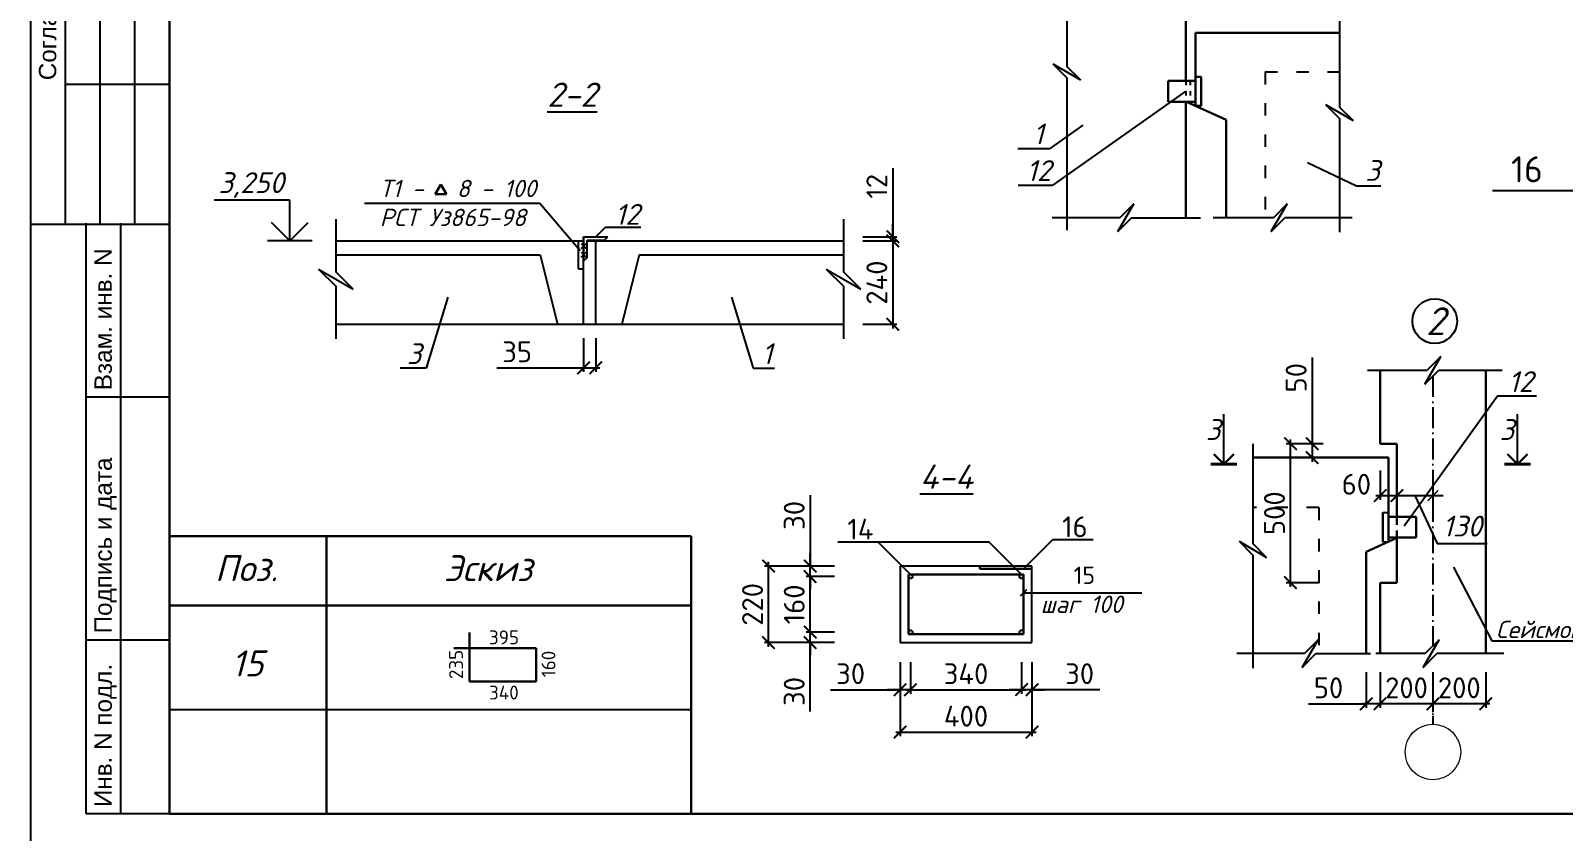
# Model space of a CAD drawing. Header units: millimetres. Extents: x 572274 to 2241483, y -888675 to -304135.
# Drawn here: x 1724981 to 1747051, y -645257 to -633734 of the extents above; entities that cross this region are included whole.
import ezdxf

# ---------------------------------------------------------------- set-up
doc = ezdxf.new("R2010")
doc.units = ezdxf.units.MM
for name, pattern in [('ACAD_ISO02W100', [15, 12, -3]), ('ACAD_ISO03W100', [30, 12, -18]), ('ACAD_ISO10W100', [18, 12, -3, 0, -3])]:
    doc.linetypes.add(name, pattern=pattern)
doc.layers.add('Размер', color=150, linetype='Continuous', lineweight=5)
doc.styles.add('arial', font='arial.ttf', dxfattribs={"height": 300})
doc.styles.get("Standard").update_dxf_attribs({"font": 'isocpeur.ttf'})
doc.styles.add('style1', font='isocpeui.ttf')
doc.dimstyles.new('Copy(2) of ISO-25', dxfattribs={"dimtxt": 300, "dimasz": 180, "dimexe": 60, "dimexo": 0, "dimgap": 80, "dimtad": 1, "dimtxsty": 'Standard', "dimblk": 'ARCHTICK', "dimcen": 150, "dimdle": 60, "dimazin": 0, "dimtfac": 1, "dimtmove": 0, "dimatfit": 3, "dimfxl": 60, "dimarcsym": 0})
doc.dimstyles.new('ISO-25', dxfattribs={"dimtxt": 300, "dimasz": 150, "dimexe": 100, "dimexo": 100, "dimgap": 100, "dimtad": 1, "dimtxsty": 'style1', "dimblk": 'ARCHTICK', "dimcen": 250, "dimdle": 150, "dimclrd": 5, "dimclre": 5, "dimclrt": 7, "dimadec": 0, "dimazin": 0, "dimtfac": 1, "dimtmove": 0, "dimatfit": 3, "dimldrblk": 'ARCHTICK', "dimfxl": 1.25, "dimlwd": -1, "dimlwe": -1, "dimarcsym": 0})

# ---------------------------------------------------------------- blocks, each defined once
blk = doc.blocks.new('_ArchTick')
at = {"color": 0, "linetype": 'ByBlock', "const_width": 0.15}
blk.add_lwpolyline([(-0.5, -0.5), (0.5, 0.5)], dxfattribs=at)
blk = doc.blocks.new('*D717')
at = {"layer": 'Defpoints', "color": 0, "lineweight": 25, "ltscale": 2.5, "transparency": 16777216}
for p in [(1736965, -636760), (1736965, -637960), (1737396, -637960)]:
    blk.add_point(p, dxfattribs=at)
at = {"layer": 'Размер', "color": 0, "lineweight": -2, "ltscale": 2.5, "transparency": 16777216}
for p, q in [((1737396, -636700), (1737396, -638020)), ((1736965, -636760), (1737456, -636760)), ((1736965, -637960), (1737456, -637960))]:
    blk.add_line(p, q, dxfattribs=at)
at = {"layer": 'Размер', "color": 0, "lineweight": -2, "ltscale": 2.5, "transparency": 16777216, "xscale": 180, "yscale": 180, "zscale": 180}
for p, rotation in [((1737396, -636760), 90), ((1737396, -637960), 270)]:
    blk.add_blockref('_ArchTick', p, dxfattribs=dict(at, rotation=rotation))
at = {"layer": 'Размер', "color": 0, "lineweight": 0, "ltscale": 2.5, "transparency": 16777216, "insert": (1737166, -637360), "char_height": 300, "attachment_point": 5, "rotation": 90}
blk.add_mtext('240', dxfattribs=at)
blk = doc.blocks.new('*D718')
at = {"layer": 'Defpoints', "color": 0, "lineweight": 25, "ltscale": 2.5, "transparency": 16777216}
for p in [(1736965, -636700), (1736965, -636760), (1737396, -636760)]:
    blk.add_point(p, dxfattribs=at)
at = {"layer": 'Размер', "color": 0, "lineweight": -2, "ltscale": 2.5, "transparency": 16777216}
for p, q in [((1737396, -635714), (1737396, -636700)), ((1736965, -636700), (1737456, -636700)), ((1737396, -636700), (1737396, -636520)), ((1737396, -636700), (1737396, -636760)), ((1737396, -636700), (1737396, -636760)), ((1736965, -636760), (1737456, -636760)), ((1737396, -636760), (1737396, -636940))]:
    blk.add_line(p, q, dxfattribs=at)
at = {"layer": 'Размер', "color": 0, "lineweight": -2, "ltscale": 2.5, "transparency": 16777216, "xscale": 180, "yscale": 180, "zscale": 180}
for p, rotation in [((1737396, -636700), 270), ((1737396, -636760), 90)]:
    blk.add_blockref('_ArchTick', p, dxfattribs=dict(at, rotation=rotation))
at = {"layer": 'Размер', "color": 0, "lineweight": 0, "ltscale": 2.5, "transparency": 16777216, "insert": (1737166, -635974), "char_height": 300, "attachment_point": 5, "rotation": 90}
blk.add_mtext('12', dxfattribs=at)
blk = doc.blocks.new('*D719')
at = {"layer": 'Defpoints', "color": 0, "lineweight": 25, "ltscale": 2.5, "transparency": 16777216}
for p in [(1732943, -638160), (1733118, -638160), (1733118, -638586)]:
    blk.add_point(p, dxfattribs=at)
at = {"layer": 'Размер', "color": 0, "lineweight": -2, "ltscale": 2.5, "transparency": 16777216}
for p, q in [((1732943, -638160), (1732943, -638646)), ((1733118, -638160), (1733118, -638646)), ((1731696, -638586), (1732943, -638586)), ((1732883, -638586), (1733178, -638586))]:
    blk.add_line(p, q, dxfattribs=at)
at = {"layer": 'Размер', "color": 0, "lineweight": -2, "ltscale": 2.5, "transparency": 16777216, "xscale": 180, "yscale": 180, "zscale": 180, "rotation": 180}
blk.add_blockref('_ArchTick', (1732943, -638586), dxfattribs=at)
at = {"layer": 'Размер', "color": 0, "lineweight": -2, "ltscale": 2.5, "transparency": 16777216, "xscale": 180, "yscale": 180, "zscale": 180}
blk.add_blockref('_ArchTick', (1733118, -638586), dxfattribs=at)
at = {"layer": 'Размер', "color": 0, "lineweight": 0, "ltscale": 2.5, "transparency": 16777216, "insert": (1731986, -638356), "char_height": 300, "attachment_point": 5}
blk.add_mtext('35', dxfattribs=at)
blk = doc.blocks.new('*D741')
at = {"layer": 'Defpoints', "color": 0, "lineweight": 25, "ltscale": 2.5, "transparency": 16777216}
for p in [(1744413, -640062), (1744653, -640060), (1744653, -640425)]:
    blk.add_point(p, dxfattribs=at)
at = {"layer": 'Размер', "color": 0, "lineweight": -2, "ltscale": 2.5, "transparency": 16777216}
for p, q in [((1744413, -640062), (1744413, -640485)), ((1744653, -640060), (1744653, -640485)), ((1744353, -640425), (1744713, -640425))]:
    blk.add_line(p, q, dxfattribs=at)
at = {"layer": 'Размер', "color": 0, "lineweight": -2, "ltscale": 2.5, "transparency": 16777216, "xscale": 180, "yscale": 180, "zscale": 180, "rotation": 180}
blk.add_blockref('_ArchTick', (1744413, -640425), dxfattribs=at)
at = {"layer": 'Размер', "color": 0, "lineweight": -2, "ltscale": 2.5, "transparency": 16777216, "xscale": 180, "yscale": 180, "zscale": 180}
blk.add_blockref('_ArchTick', (1744653, -640425), dxfattribs=at)
at = {"layer": 'Размер', "color": 0, "lineweight": 0, "ltscale": 2.5, "transparency": 16777216, "insert": (1744071, -640262), "char_height": 300, "attachment_point": 5}
blk.add_mtext('60', dxfattribs=at)
blk = doc.blocks.new('*D742')
at = {"color": 5, "transparency": 16777216}
for p, q in [((1744503, -640425), (1745323, -640425)), ((1744653, -640352), (1744653, -640525)), ((1744913, -640425), (1745235, -641115)), ((1745173, -640352), (1745173, -640525)), ((1745235, -641115), (1745954, -641115))]:
    blk.add_line(p, q, dxfattribs=at)
at = {"layer": 'Defpoints', "color": 0, "lineweight": 25, "transparency": 16777216}
for p in [(1744653, -640252), (1745173, -640252), (1745173, -640425)]:
    blk.add_point(p, dxfattribs=at)
at = {"color": 5, "transparency": 16777216, "xscale": 150, "yscale": 150, "zscale": 150, "rotation": 180}
blk.add_blockref('_ArchTick', (1744653, -640425), dxfattribs=at)
at = {"color": 5, "transparency": 16777216, "xscale": 150, "yscale": 150, "zscale": 150}
blk.add_blockref('_ArchTick', (1745173, -640425), dxfattribs=at)
at = {"color": 7, "transparency": 16777216, "insert": (1745595, -640865), "char_height": 300, "attachment_point": 5, "style": 'style1'}
blk.add_mtext('130', dxfattribs=at)
blk = doc.blocks.new('*D743')
at = {"layer": 'Defpoints', "color": 0, "lineweight": 25, "ltscale": 2.5, "transparency": 16777216}
for p in [(1744213, -642967), (1744413, -642967), (1744213, -643422)]:
    blk.add_point(p, dxfattribs=at)
at = {"layer": 'Размер', "color": 0, "lineweight": -2, "ltscale": 2.5, "transparency": 16777216}
for p, q in [((1744213, -642967), (1744213, -643482)), ((1744413, -642967), (1744413, -643482)), ((1743380, -643422), (1744213, -643422)), ((1744473, -643422), (1744153, -643422))]:
    blk.add_line(p, q, dxfattribs=at)
at = {"layer": 'Размер', "color": 0, "lineweight": -2, "ltscale": 2.5, "transparency": 16777216, "xscale": 180, "yscale": 180, "zscale": 180, "rotation": 180}
blk.add_blockref('_ArchTick', (1744213, -643422), dxfattribs=at)
at = {"layer": 'Размер', "color": 0, "lineweight": -2, "ltscale": 2.5, "transparency": 16777216, "xscale": 180, "yscale": 180, "zscale": 180}
blk.add_blockref('_ArchTick', (1744413, -643422), dxfattribs=at)
at = {"layer": 'Размер', "color": 0, "lineweight": 0, "ltscale": 2.5, "transparency": 16777216, "insert": (1743670, -643192), "char_height": 300, "attachment_point": 5}
blk.add_mtext('50', dxfattribs=at)
blk = doc.blocks.new('*D744')
at = {"layer": 'Defpoints', "color": 0, "lineweight": 25, "ltscale": 2.5, "transparency": 16777216}
for p in [(1744413, -642967), (1745173, -642967), (1744413, -643422)]:
    blk.add_point(p, dxfattribs=at)
at = {"layer": 'Размер', "color": 0, "lineweight": -2, "ltscale": 2.5, "transparency": 16777216}
for p, q in [((1744413, -642967), (1744413, -643482)), ((1745173, -642967), (1745173, -643482)), ((1745233, -643422), (1744353, -643422))]:
    blk.add_line(p, q, dxfattribs=at)
at = {"layer": 'Размер', "color": 0, "lineweight": -2, "ltscale": 2.5, "transparency": 16777216, "xscale": 180, "yscale": 180, "zscale": 180, "rotation": 180}
blk.add_blockref('_ArchTick', (1744413, -643422), dxfattribs=at)
at = {"layer": 'Размер', "color": 0, "lineweight": -2, "ltscale": 2.5, "transparency": 16777216, "xscale": 180, "yscale": 180, "zscale": 180}
blk.add_blockref('_ArchTick', (1745173, -643422), dxfattribs=at)
at = {"layer": 'Размер', "color": 0, "lineweight": 0, "ltscale": 2.5, "transparency": 16777216, "insert": (1744793, -643192), "char_height": 300, "attachment_point": 5}
blk.add_mtext('200', dxfattribs=at)
blk = doc.blocks.new('*D745')
at = {"layer": 'Defpoints', "color": 0, "lineweight": 25, "ltscale": 2.5, "transparency": 16777216}
for p in [(1745173, -642967), (1745933, -642967), (1745173, -643422)]:
    blk.add_point(p, dxfattribs=at)
at = {"layer": 'Размер', "color": 0, "lineweight": -2, "ltscale": 2.5, "transparency": 16777216}
for p, q in [((1745173, -642967), (1745173, -643482)), ((1745933, -642967), (1745933, -643482)), ((1745993, -643422), (1745113, -643422))]:
    blk.add_line(p, q, dxfattribs=at)
at = {"layer": 'Размер', "color": 0, "lineweight": -2, "ltscale": 2.5, "transparency": 16777216, "xscale": 180, "yscale": 180, "zscale": 180, "rotation": 180}
blk.add_blockref('_ArchTick', (1745173, -643422), dxfattribs=at)
at = {"layer": 'Размер', "color": 0, "lineweight": -2, "ltscale": 2.5, "transparency": 16777216, "xscale": 180, "yscale": 180, "zscale": 180}
blk.add_blockref('_ArchTick', (1745933, -643422), dxfattribs=at)
at = {"layer": 'Размер', "color": 0, "lineweight": 0, "ltscale": 2.5, "transparency": 16777216, "insert": (1745553, -643192), "char_height": 300, "attachment_point": 5}
blk.add_mtext('200', dxfattribs=at)
blk = doc.blocks.new('*D746')
at = {"layer": 'Defpoints', "color": 0, "lineweight": 25, "ltscale": 2.5, "transparency": 16777216}
for p in [(1743122, -639679), (1743591, -639679), (1743533, -641679)]:
    blk.add_point(p, dxfattribs=at)
at = {"layer": 'Размер', "color": 0, "lineweight": -2, "ltscale": 2.5, "transparency": 16777216}
for p, q in [((1743591, -639679), (1743062, -639679)), ((1743122, -641739), (1743122, -639619)), ((1743533, -641679), (1743062, -641679))]:
    blk.add_line(p, q, dxfattribs=at)
at = {"layer": 'Размер', "color": 0, "lineweight": -2, "ltscale": 2.5, "transparency": 16777216, "xscale": 180, "yscale": 180, "zscale": 180}
for p, rotation in [((1743122, -639679), 90), ((1743122, -641679), 270)]:
    blk.add_blockref('_ArchTick', p, dxfattribs=dict(at, rotation=rotation))
at = {"layer": 'Размер', "color": 0, "lineweight": 0, "ltscale": 2.5, "transparency": 16777216, "insert": (1742892, -640679), "char_height": 300, "attachment_point": 5, "rotation": 90}
blk.add_mtext('500', dxfattribs=at)
blk = doc.blocks.new('*D747')
at = {"layer": 'Defpoints', "color": 0, "lineweight": 25, "ltscale": 2.5, "transparency": 16777216}
for p in [(1743591, -639679), (1743434, -639879), (1743591, -639879)]:
    blk.add_point(p, dxfattribs=at)
at = {"layer": 'Размер', "color": 0, "lineweight": -2, "ltscale": 2.5, "transparency": 16777216}
for p, q in [((1743434, -638439), (1743434, -639679)), ((1743591, -639679), (1743374, -639679)), ((1743434, -639619), (1743434, -639939)), ((1743591, -639879), (1743374, -639879))]:
    blk.add_line(p, q, dxfattribs=at)
at = {"layer": 'Размер', "color": 0, "lineweight": -2, "ltscale": 2.5, "transparency": 16777216, "xscale": 180, "yscale": 180, "zscale": 180}
for p, rotation in [((1743434, -639679), 90), ((1743434, -639879), 270)]:
    blk.add_blockref('_ArchTick', p, dxfattribs=dict(at, rotation=rotation))
at = {"layer": 'Размер', "color": 0, "lineweight": 0, "ltscale": 2.5, "transparency": 16777216, "insert": (1743204, -638729), "char_height": 300, "attachment_point": 5, "rotation": 90}
blk.add_mtext('50', dxfattribs=at)
blk = doc.blocks.new('*D748')
at = {"layer": 'Defpoints', "color": 0, "lineweight": 25, "ltscale": 2.5, "transparency": 16777216}
for p in [(1735606, -641441), (1736206, -641441), (1736206, -642541)]:
    blk.add_point(p, dxfattribs=at)
at = {"layer": 'Размер', "color": 0, "lineweight": -2, "ltscale": 2.5, "transparency": 16777216}
for p, q in [((1736206, -641441), (1735546, -641441)), ((1735606, -642601), (1735606, -641381)), ((1736206, -642541), (1735546, -642541))]:
    blk.add_line(p, q, dxfattribs=at)
at = {"layer": 'Размер', "color": 0, "lineweight": -2, "ltscale": 2.5, "transparency": 16777216, "xscale": 180, "yscale": 180, "zscale": 180}
for p, rotation in [((1735606, -641441), 90), ((1735606, -642541), 270)]:
    blk.add_blockref('_ArchTick', p, dxfattribs=dict(at, rotation=rotation))
at = {"layer": 'Размер', "color": 0, "lineweight": 0, "ltscale": 2.5, "transparency": 16777216, "insert": (1735376, -641991), "char_height": 300, "attachment_point": 5, "rotation": 90}
blk.add_mtext('220', dxfattribs=at)
blk = doc.blocks.new('*D749')
at = {"layer": 'Defpoints', "color": 0, "lineweight": 25, "ltscale": 2.5, "transparency": 16777216}
for p in [(1736206, -641441), (1736556, -641441), (1736556, -641591)]:
    blk.add_point(p, dxfattribs=at)
at = {"layer": 'Размер', "color": 0, "lineweight": -2, "ltscale": 2.5, "transparency": 16777216}
for p, q in [((1736206, -640420), (1736206, -641441)), ((1736206, -641441), (1736206, -641261)), ((1736556, -641441), (1736146, -641441)), ((1736206, -641591), (1736206, -641441)), ((1736206, -641591), (1736206, -641441)), ((1736556, -641591), (1736146, -641591)), ((1736206, -641591), (1736206, -641771))]:
    blk.add_line(p, q, dxfattribs=at)
at = {"layer": 'Размер', "color": 0, "lineweight": -2, "ltscale": 2.5, "transparency": 16777216, "xscale": 180, "yscale": 180, "zscale": 180}
for p, rotation in [((1736206, -641441), 270), ((1736206, -641591), 90)]:
    blk.add_blockref('_ArchTick', p, dxfattribs=dict(at, rotation=rotation))
at = {"layer": 'Размер', "color": 0, "lineweight": 0, "ltscale": 2.5, "transparency": 16777216, "insert": (1735976, -640710), "char_height": 300, "attachment_point": 5, "rotation": 90}
blk.add_mtext('30', dxfattribs=at)
blk = doc.blocks.new('*D750')
at = {"layer": 'Defpoints', "color": 0, "lineweight": 25, "ltscale": 2.5, "transparency": 16777216}
for p in [(1736206, -641591), (1736556, -641591), (1736556, -642391)]:
    blk.add_point(p, dxfattribs=at)
at = {"layer": 'Размер', "color": 0, "lineweight": -2, "ltscale": 2.5, "transparency": 16777216}
for p, q in [((1736206, -642451), (1736206, -641531)), ((1736556, -641591), (1736146, -641591)), ((1736556, -642391), (1736146, -642391))]:
    blk.add_line(p, q, dxfattribs=at)
at = {"layer": 'Размер', "color": 0, "lineweight": -2, "ltscale": 2.5, "transparency": 16777216, "xscale": 180, "yscale": 180, "zscale": 180}
for p, rotation in [((1736206, -641591), 90), ((1736206, -642391), 270)]:
    blk.add_blockref('_ArchTick', p, dxfattribs=dict(at, rotation=rotation))
at = {"layer": 'Размер', "color": 0, "lineweight": 0, "ltscale": 2.5, "transparency": 16777216, "insert": (1735976, -641991), "char_height": 300, "attachment_point": 5, "rotation": 90}
blk.add_mtext('160', dxfattribs=at)
blk = doc.blocks.new('*D751')
at = {"layer": 'Defpoints', "color": 0, "lineweight": 25, "ltscale": 2.5, "transparency": 16777216}
for p in [(1736206, -642391), (1736556, -642391), (1736556, -642541)]:
    blk.add_point(p, dxfattribs=at)
at = {"layer": 'Размер', "color": 0, "lineweight": -2, "ltscale": 2.5, "transparency": 16777216}
for p, q in [((1736206, -642391), (1736206, -642211)), ((1736556, -642391), (1736146, -642391)), ((1736206, -642541), (1736206, -642391)), ((1736206, -642541), (1736206, -642391)), ((1736556, -642541), (1736146, -642541)), ((1736206, -642541), (1736206, -642721)), ((1736206, -643534), (1736206, -642541))]:
    blk.add_line(p, q, dxfattribs=at)
at = {"layer": 'Размер', "color": 0, "lineweight": -2, "ltscale": 2.5, "transparency": 16777216, "xscale": 180, "yscale": 180, "zscale": 180}
for p, rotation in [((1736206, -642391), 270), ((1736206, -642541), 90)]:
    blk.add_blockref('_ArchTick', p, dxfattribs=dict(at, rotation=rotation))
at = {"layer": 'Размер', "color": 0, "lineweight": 0, "ltscale": 2.5, "transparency": 16777216, "insert": (1735976, -643244), "char_height": 300, "attachment_point": 5, "rotation": 90}
blk.add_mtext('30', dxfattribs=at)
blk = doc.blocks.new('*D752')
at = {"layer": 'Defpoints', "color": 0, "lineweight": 25, "ltscale": 2.5, "transparency": 16777216}
for p in [(1737500, -642824), (1737650, -642824), (1737500, -643219)]:
    blk.add_point(p, dxfattribs=at)
at = {"layer": 'Размер', "color": 0, "lineweight": -2, "ltscale": 2.5, "transparency": 16777216}
for p, q in [((1737500, -642824), (1737500, -643279)), ((1737650, -642824), (1737650, -643279)), ((1736498, -643219), (1737500, -643219)), ((1737500, -643219), (1737320, -643219)), ((1737650, -643219), (1737500, -643219)), ((1737650, -643219), (1737500, -643219)), ((1737650, -643219), (1737830, -643219))]:
    blk.add_line(p, q, dxfattribs=at)
at = {"layer": 'Размер', "color": 0, "lineweight": -2, "ltscale": 2.5, "transparency": 16777216, "xscale": 180, "yscale": 180, "zscale": 180}
blk.add_blockref('_ArchTick', (1737500, -643219), dxfattribs=at)
at = {"layer": 'Размер', "color": 0, "lineweight": -2, "ltscale": 2.5, "transparency": 16777216, "xscale": 180, "yscale": 180, "zscale": 180, "rotation": 180}
blk.add_blockref('_ArchTick', (1737650, -643219), dxfattribs=at)
at = {"layer": 'Размер', "color": 0, "lineweight": 0, "ltscale": 2.5, "transparency": 16777216, "insert": (1736788, -642989), "char_height": 300, "attachment_point": 5}
blk.add_mtext('30', dxfattribs=at)
blk = doc.blocks.new('*D753')
at = {"layer": 'Defpoints', "color": 0, "lineweight": 25, "ltscale": 2.5, "transparency": 16777216}
for p in [(1739250, -642824), (1739400, -642824), (1739250, -643219)]:
    blk.add_point(p, dxfattribs=at)
at = {"layer": 'Размер', "color": 0, "lineweight": -2, "ltscale": 2.5, "transparency": 16777216}
for p, q in [((1739250, -642824), (1739250, -643279)), ((1739400, -642824), (1739400, -643279)), ((1739250, -643219), (1739070, -643219)), ((1739400, -643219), (1739250, -643219)), ((1739400, -643219), (1739250, -643219)), ((1739400, -643219), (1739580, -643219)), ((1740376, -643219), (1739400, -643219))]:
    blk.add_line(p, q, dxfattribs=at)
at = {"layer": 'Размер', "color": 0, "lineweight": -2, "ltscale": 2.5, "transparency": 16777216, "xscale": 180, "yscale": 180, "zscale": 180}
blk.add_blockref('_ArchTick', (1739250, -643219), dxfattribs=at)
at = {"layer": 'Размер', "color": 0, "lineweight": -2, "ltscale": 2.5, "transparency": 16777216, "xscale": 180, "yscale": 180, "zscale": 180, "rotation": 180}
blk.add_blockref('_ArchTick', (1739400, -643219), dxfattribs=at)
at = {"layer": 'Размер', "color": 0, "lineweight": 0, "ltscale": 2.5, "transparency": 16777216, "insert": (1740086, -642989), "char_height": 300, "attachment_point": 5}
blk.add_mtext('30', dxfattribs=at)
blk = doc.blocks.new('*D754')
at = {"layer": 'Defpoints', "color": 0, "lineweight": 25, "ltscale": 2.5, "transparency": 16777216}
for p in [(1737500, -643219), (1739400, -643219), (1739400, -643830)]:
    blk.add_point(p, dxfattribs=at)
at = {"layer": 'Размер', "color": 0, "lineweight": -2, "ltscale": 2.5, "transparency": 16777216}
for p, q in [((1737500, -643219), (1737500, -643890)), ((1739400, -643219), (1739400, -643890)), ((1737440, -643830), (1739460, -643830))]:
    blk.add_line(p, q, dxfattribs=at)
at = {"layer": 'Размер', "color": 0, "lineweight": -2, "ltscale": 2.5, "transparency": 16777216, "xscale": 180, "yscale": 180, "zscale": 180, "rotation": 180}
blk.add_blockref('_ArchTick', (1737500, -643830), dxfattribs=at)
at = {"layer": 'Размер', "color": 0, "lineweight": -2, "ltscale": 2.5, "transparency": 16777216, "xscale": 180, "yscale": 180, "zscale": 180}
blk.add_blockref('_ArchTick', (1739400, -643830), dxfattribs=at)
at = {"layer": 'Размер', "color": 0, "lineweight": 0, "ltscale": 2.5, "transparency": 16777216, "insert": (1738450, -643600), "char_height": 300, "attachment_point": 5}
blk.add_mtext('400', dxfattribs=at)
blk = doc.blocks.new('*D755')
at = {"layer": 'Defpoints', "color": 0, "lineweight": 25, "ltscale": 2.5, "transparency": 16777216}
for p in [(1737650, -642824), (1739250, -642824), (1739250, -643219)]:
    blk.add_point(p, dxfattribs=at)
at = {"layer": 'Размер', "color": 0, "lineweight": -2, "ltscale": 2.5, "transparency": 16777216}
for p, q in [((1737650, -642824), (1737650, -643279)), ((1739250, -642824), (1739250, -643279)), ((1737590, -643219), (1739310, -643219))]:
    blk.add_line(p, q, dxfattribs=at)
at = {"layer": 'Размер', "color": 0, "lineweight": -2, "ltscale": 2.5, "transparency": 16777216, "xscale": 180, "yscale": 180, "zscale": 180, "rotation": 180}
blk.add_blockref('_ArchTick', (1737650, -643219), dxfattribs=at)
at = {"layer": 'Размер', "color": 0, "lineweight": -2, "ltscale": 2.5, "transparency": 16777216, "xscale": 180, "yscale": 180, "zscale": 180}
blk.add_blockref('_ArchTick', (1739250, -643219), dxfattribs=at)
at = {"layer": 'Размер', "color": 0, "lineweight": 0, "ltscale": 2.5, "transparency": 16777216, "insert": (1738450, -642989), "char_height": 300, "attachment_point": 5}
blk.add_mtext('340', dxfattribs=at)
blk = doc.blocks.new('shtamp cheti azu')
blk.add_line((455458, 81217), (457458, 81217))
at = {"lineweight": 25, "ltscale": 100}
for p, q in [((455958, 74717), (455958, 81217)), ((456458, 74717), (456458, 81217)), ((456958, 74717), (456958, 81217)), ((457458, 76717), (455958, 76717)), ((457458, 74702), (455458, 74702)), ((456258, 66217), (456258, 74717)), ((456758, 66217), (456758, 74717)), ((457458, 72217), (456258, 72217)), ((457458, 68717), (456258, 68717)), ((457458, 66217), (456258, 66217))]:
    blk.add_line(p, q, dxfattribs=at)
at = {"color": 1, "linetype": 'ACAD_ISO02W100', "lineweight": 5, "ltscale": 70, "char_height": 250, "attachment_point": 1, "rotation": 90, "style": 'arial'}
for s, insert in [('{\\fArial|b0|i0|c204|p34;Согласовано:}', (455576, 76776)), ('{\\fArial|b0|i0|c204|p34;Взам. инв. N}', (456376, 72315)), ('{\\fArial|b0|i0|c204|p34;Подпись и дата}', (456376, 68815)), ('{\\fArial|b0|i0|c204|p34;Инв. N подл.}', (456376, 66315))]:
    blk.add_mtext(s, dxfattribs=dict(at, insert=insert))

msp = doc.modelspace()

# ---------------------------------------------------------------- hatches: boundary and pattern name
h = msp.add_hatch(color=256)
h.paths.add_polyline_path([(1737619.677, -641590.785, 1), (1737679.677, -641590.785, 1)])
h.paths.add_polyline_path([(1739279.677, -641590.785, 1), (1739219.677, -641590.785, 1)])
h.paths.add_polyline_path([(1739279.677, -642390.785, 1), (1739219.677, -642390.785, 1)])
h.paths.add_polyline_path([(1737679.677, -642390.785, 1), (1737619.677, -642390.785, 1)])

# ---------------------------------------------------------------- linework, layer by layer
at = {"color": 5}
for p, q in [((1739903.448, -632190.987), (1739903.448, -634248.137)), ((1743829.008, -633161.738), (1743829.008, -634832.949)), ((1740102.235, -634446.925), (1739704.66, -634215.769)), ((1739704.66, -634215.769), (1739903.448, -634414.556)), ((1740102.235, -634446.925), (1739903.448, -634248.137)), ((1739903.448, -634414.556), (1739903.448, -636604.617)), ((1741616.64, -634606.916), (1739692.37, -635962.122)), ((1744027.795, -635031.736), (1743630.22, -634800.581)), ((1743630.22, -634800.581), (1743829.008, -634999.368)), ((1744027.795, -635031.736), (1743829.008, -634832.949)), ((1740132.68, -635095.509), (1739651.613, -635434.31)), ((1743829.008, -634999.368), (1743829.008, -636634.558)), ((1739651.613, -635434.31), (1739194.047, -635434.31)), ((1743367.87, -635630.656), (1744075.192, -635968.326)), ((1739692.37, -635962.122), (1739199.447, -635962.122)), ((1744075.192, -635968.326), (1744425.436, -635968.326)), ((1758392.45, -636041.07), (1746029.123, -636041.07)), ((1728713.399, -636173.4), (1727623.102, -636173.4)), ((1728713.399, -636759.619), (1728713.399, -636173.4)), ((1732312.466, -636221.815), (1729790.64, -636221.815)), ((1732892.418, -636901.086), (1732312.466, -636221.815)), ((1740633.803, -636625.116), (1740864.958, -636227.541)), ((1740864.958, -636227.541), (1740666.171, -636426.328)), ((1742843.598, -636625.116), (1743074.754, -636227.541)), ((1743074.754, -636227.541), (1742875.967, -636426.328)), ((1728713.399, -636759.619), (1728449.492, -636495.712)), ((1728713.399, -636759.619), (1728977.307, -636495.712)), ((1729374.463, -636447.919), (1729374.463, -637205.607)), ((1736686.639, -636447.919), (1736686.639, -637205.607)), ((1740666.171, -636426.328), (1739692.37, -636426.328)), ((1740633.803, -636625.116), (1740832.59, -636426.328)), ((1740832.59, -636426.328), (1741826.487, -636426.328)), ((1742875.967, -636426.328), (1742006.711, -636426.328)), ((1742843.598, -636625.116), (1743042.386, -636426.328)), ((1744008.238, -636426.328), (1743042.386, -636426.328)), ((1733118.051, -636699.619), (1733257.637, -636560.033)), ((1733257.637, -636560.033), (1733767.506, -636560.033)), ((1729033.582, -636759.619), (1728393.216, -636759.619)), ((1729125.978, -637165.147), (1729622.947, -637454.091)), ((1729125.978, -637165.147), (1729374.463, -637413.631)), ((1736438.155, -637165.147), (1736686.639, -637413.631)), ((1736438.155, -637165.147), (1736935.124, -637454.091)), ((1729622.947, -637454.091), (1729374.463, -637205.607)), ((1736935.124, -637454.091), (1736686.639, -637205.607)), ((1729374.463, -637413.631), (1729374.463, -638171.319)), ((1730989.894, -637567.429), (1730676.942, -638592.404)), ((1735071.208, -637567.429), (1735384.16, -638592.404)), ((1736686.639, -637413.631), (1736686.639, -638171.319)), ((1745057.289, -638819.815), (1745288.445, -638422.24)), ((1745288.445, -638422.24), (1745089.657, -638621.027)), ((1730676.942, -638592.404), (1730301.182, -638592.404)), ((1735384.16, -638592.404), (1735691.917, -638592.404)), ((1744231.233, -638621.027), (1745089.657, -638621.027)), ((1745057.289, -638819.815), (1745256.077, -638621.027)), ((1745256.077, -638621.027), (1746171.038, -638621.027)), ((1744757.212, -640858.935), (1746104.366, -638988.863)), ((1746104.366, -638988.863), (1746666.011, -638988.863)), ((1742580.498, -639681.558), (1742580.498, -641115.924)), ((1736602.539, -641090.098), (1738778.99, -641090.098)), ((1737649.677, -641560.785), (1737178.99, -641090.098)), ((1739249.677, -641560.785), (1738778.99, -641090.098)), ((1739297.459, -641460.685), (1739701.473, -641056.672)), ((1739701.473, -641056.672), (1740280.853, -641056.672)), ((1742381.711, -641083.556), (1742580.498, -641282.343)), ((1742381.711, -641083.556), (1742779.286, -641314.712)), ((1742779.286, -641314.712), (1742580.498, -641115.924)), ((1742580.498, -641282.343), (1742580.498, -642907.372)), ((1745468.883, -641453.389), (1746021.946, -642516.143)), ((1739233.344, -641869.444), (1739326.01, -641776.778)), ((1739279.677, -641823.111), (1740983.056, -641823.111)), ((1743289.776, -642897.467), (1743520.932, -642499.891)), ((1743520.932, -642499.891), (1743322.145, -642698.679)), ((1745030.667, -642897.467), (1745261.823, -642499.891)), ((1745261.823, -642499.891), (1745063.035, -642698.679)), ((1746021.946, -642516.143), (1747918.94, -642516.143)), ((1743322.145, -642698.679), (1742348.344, -642698.679)), ((1743289.776, -642897.467), (1743488.564, -642698.679)), ((1743488.564, -642698.679), (1744276.618, -642698.679)), ((1745063.035, -642698.679), (1744352.617, -642698.679)), ((1745030.667, -642897.467), (1745229.455, -642698.679)), ((1746195.307, -642698.679), (1745229.455, -642698.679))]:
    msp.add_line(p, q, dxfattribs=at)
at = {"lineweight": 30}
for p, q in [((1741616.64, -632348.677), (1741616.64, -634456.916)), ((1741756.64, -633766.916), (1743829.008, -633766.916)), ((1741756.64, -633766.916), (1741756.64, -634456.916)), ((1741756.64, -634456.916), (1741359.651, -634456.916)), ((1741359.651, -634456.916), (1741359.651, -634756.916)), ((1741836.64, -634396.916), (1741756.64, -634396.916)), ((1741756.64, -634396.916), (1741756.64, -634816.916)), ((1741836.64, -634396.916), (1741836.64, -634816.916)), ((1741359.651, -634756.916), (1741756.64, -634756.916)), ((1741616.64, -634756.916), (1741616.64, -636426.328)), ((1742196.64, -635016.916), (1741624.64, -634756.916)), ((1741836.64, -634816.916), (1741756.64, -634816.916)), ((1742196.64, -635016.916), (1742196.64, -636426.328)), ((1730888.974, -635949.89), (1730806.977, -636086.823)), ((1730970.97, -636086.823), (1730888.974, -635949.89)), ((1730806.977, -636086.823), (1730970.97, -636086.823)), ((1744412.867, -638621.027), (1744412.867, -639679.266)), ((1745932.867, -638621.027), (1745932.867, -642698.679)), ((1744412.867, -639679.266), (1744652.867, -639679.266)), ((1744652.867, -639679.266), (1744652.867, -640846.649)), ((1744532.867, -639879.266), (1742580.498, -639879.266)), ((1744532.867, -639879.266), (1744532.867, -640729.266)), ((1744452.867, -640669.266), (1744452.867, -641089.266)), ((1744532.867, -640669.266), (1744532.867, -641089.266)), ((1744532.867, -640729.266), (1744929.855, -640729.266)), ((1744929.855, -640729.266), (1744929.855, -641029.266)), ((1734490.961, -641007.415), (1726990.961, -641007.415)), ((1729240.961, -645007.415), (1729240.961, -641007.415)), ((1734490.961, -645007.415), (1734490.961, -641007.415)), ((1744212.867, -641234.721), (1744652.867, -641034.721)), ((1744929.855, -641029.266), (1744532.867, -641029.266)), ((1744652.867, -640926.179), (1744652.867, -641679.266)), ((1744212.867, -641679.266), (1744212.867, -641234.721)), ((1739279.677, -641560.785), (1737619.677, -641560.785)), ((1737619.677, -641560.785), (1737619.677, -642420.785)), ((1738649.677, -641480.785), (1738649.677, -641440.785)), ((1739399.677, -641480.785), (1738649.677, -641480.785)), ((1739279.677, -641560.785), (1739279.677, -642420.785)), ((1744212.867, -641679.266), (1744212.867, -642698.679)), ((1744652.867, -641679.266), (1744412.867, -641679.266)), ((1744412.867, -641679.266), (1744412.867, -642698.679)), ((1734490.961, -642007.415), (1726990.961, -642007.415)), ((1731300.077, -643103.228), (1731300.077, -642398.228)), ((1737619.677, -642420.785), (1739279.677, -642420.785)), ((1731075.077, -642623.228), (1732260.077, -642623.228)), ((1732260.077, -642623.228), (1732260.077, -643103.228)), ((1732260.077, -643103.228), (1731300.077, -643103.228))]:
    msp.add_line(p, q, dxfattribs=at)
at = {"color": 5, "linetype": 'ACAD_ISO03W100', "ltscale": 5}
for p, q in [((1741616.64, -634456.916), (1741616.64, -634756.916)), ((1741676.64, -634456.916), (1741676.64, -634756.916))]:
    msp.add_line(p, q, dxfattribs=at)
at = {"color": 5, "linetype": 'ACAD_ISO03W100', "ltscale": 15}
for p, q in [((1742756.64, -634326.916), (1742756.64, -636426.328)), ((1742756.64, -634326.916), (1743829.008, -634326.916)), ((1743532.867, -640599.266), (1742580.498, -640599.266)), ((1743532.867, -640599.266), (1743532.867, -642698.679))]:
    msp.add_line(p, q, dxfattribs=at)
for p, q in [((1732943.051, -637959.619), (1732943.051, -636699.619)), ((1732943.051, -636699.619), (1732943.051, -637049.619)), ((1732943.051, -636699.619), (1733293.051, -636699.619)), ((1733243.051, -636749.619), (1733293.051, -636699.619)), ((1729374.463, -636759.619), (1732943.051, -636759.619)), ((1732868.051, -637159.619), (1732868.051, -636759.619)), ((1732993.051, -636999.619), (1732993.051, -636749.619)), ((1732993.051, -636749.619), (1733243.051, -636749.619)), ((1732993.051, -636759.619), (1736686.639, -636759.619)), ((1733118.051, -637959.619), (1733118.051, -636759.619)), ((1729374.463, -636959.619), (1732318.051, -636959.619)), ((1732318.051, -636959.619), (1732568.051, -637959.619)), ((1732868.051, -637159.619), (1732943.051, -637159.619)), ((1732993.051, -636999.619), (1732943.051, -637049.619)), ((1733743.051, -636959.619), (1733493.051, -637959.619)), ((1733743.051, -636959.619), (1736686.639, -636959.619)), ((1729374.463, -637959.619), (1736686.639, -637959.619)), ((1732943.051, -637959.619), (1733118.051, -637959.619)), ((1744452.867, -640669.266), (1744532.867, -640669.266)), ((1744452.867, -641089.266), (1744532.867, -641089.266)), ((1737499.677, -641440.785), (1737499.677, -642540.785)), ((1739399.677, -641440.785), (1737499.677, -641440.785)), ((1739399.677, -642540.785), (1739399.677, -641440.785)), ((1737499.677, -642540.785), (1739399.677, -642540.785))]:
    msp.add_line(p, q)
at = {"color": 1}
for p, q in [((1732907.524, -636798.411), (1732978.578, -636869.464)), ((1732907.524, -636869.464), (1732978.578, -636798.411)), ((1732907.524, -636994.821), (1732978.578, -636923.768)), ((1732907.524, -636923.768), (1732978.578, -636994.821)), ((1742161.783, -639974.154), (1742161.783, -639252.853)), ((1746391.459, -639974.154), (1746391.459, -639252.853))]:
    msp.add_line(p, q, dxfattribs=at)
at = {"color": 1, "linetype": 'ACAD_ISO10W100', "ltscale": 25}
msp.add_line((1745172.867, -638704.237), (1745172.867, -642588.847), dxfattribs=at)
at = {"color": 1, "lineweight": 40}
for p, q in [((1741975.213, -639974.154), (1742348.352, -639974.154)), ((1746204.889, -639974.154), (1746578.028, -639974.154))]:
    msp.add_line(p, q, dxfattribs=at)
at = {"color": 1, "lineweight": 30}
for p, q in [((1742161.783, -639974.154), (1742016.324, -639828.695)), ((1742161.783, -639974.154), (1742307.241, -639828.695)), ((1746391.459, -639974.154), (1746246, -639828.695)), ((1746391.459, -639974.154), (1746536.917, -639828.695))]:
    msp.add_line(p, q, dxfattribs=at)
at = {"color": 7, "linetype": 'Continuous'}
msp.add_line((1734490.961, -643507.415), (1726990.961, -643507.415), dxfattribs=at)
at = {"color": 1, "linetype": 'ACAD_ISO10W100', "ltscale": 10}
msp.add_line((1745172.867, -643421.72), (1745172.867, -643731.578), dxfattribs=at)
at = {"lineweight": 25}
msp.add_lwpolyline([(1724981.068, -645507.415), (1796981.068, -645507.415), (1796981.068, -615807.415), (1724981.068, -615807.415)], close=True, dxfattribs=at)
at = {"color": 1, "lineweight": 30}
msp.add_lwpolyline([(1726981.068, -645007.415), (1796481.068, -645007.415), (1796481.068, -616307.415), (1726981.068, -616307.415)], close=True, dxfattribs=at)
for centre, radius in [((1745199.916, -637914.708), 321.407), ((1737649.677, -641590.785), 30), ((1739249.677, -641590.785), 30), ((1737649.677, -642390.785), 30), ((1739249.677, -642390.785), 30)]:
    msp.add_circle(centre, radius)
at = {"layer": 'Размер', "lineweight": 0, "ltscale": 2.5}
msp.add_circle((1745172.867, -644115.269), 400, dxfattribs=at)

# ---------------------------------------------------------------- block references
msp.add_blockref('shtamp cheti azu', (1269523.501, -711223.918))

# ---------------------------------------------------------------- texts
at = {"color": 5, "insert": (1732420.707, -634480.205), "char_height": 350, "width": 1199.74412, "attachment_point": 1}
msp.add_mtext('{\\fISOCPEUR|b0|i1|c204|p34;\\L\\C256;2\\fISOCPEUR|b0|i1|c0|p34;-2}', dxfattribs=at)
for s, insert, char_height, width, attachment_point in [('{\\fISOCPEUR|b0|i1|c204|p34;1}', (1739416.606, -635370.054), 300, 772.54746, 7), ('{\\fISOCPEUR|b0|i1|c204|p34;12}', (1739320.928, -635897.866), 300, 772.54746, 7), ('{\\fISOCPEUR|b0|i1|c204|p34;3}', (1744199.552, -635896.456), 300, 772.54746, 7), ('16', (1746297.274, -635541.643), 375, 658.50396, 1), ('{\\fISOCPEUR|b0|i1|c204|p34;3,250}', (1727685.713, -636141.517), 300, 772.54746, 7), ('\\pt3000;{\\fISOCPEUR|b0|i1|c204|p34;Т1 -   8 - 100 \\PРСТ Уз865-98}', (1730008.336, -636547.412), 250, 3512, 7), ('{\\fISOCPEUR|b0|i1|c204|p34;12}', (1733394.171, -636528.149), 300, 772.54746, 7), ('{\\fISOCPEUR|b0|i1|c204|p34;2}', (1745074.202, -637715.494), 400, 959.7953, 1), ('{\\fISOCPEUR|b0|i1|c204|p34;3}', (1730396.754, -638532.982), 300, 772.54746, 7), ('{\\fISOCPEUR|b0|i1|c204|p34;1}', (1735509.871, -638532.784), 300, 772.54746, 7), ('{\\fISOCPEUR|b0|i1|c204|p34;12}', (1746259.498, -638635.09), 300, 959.7953, 1), ('{\\fISOCPEUR|b0|i1|c204|p34;\\L4-4}', (1737787.352, -639978.673), 350, 1924.75165, 1), ('14', (1736742.343, -641058.214), 300, 772.54746, 7), ('16', (1739833.972, -641024.788), 300, 772.54746, 7), ('{\\fISOCPEUR|b0|i1|c204|p34;Поз.}', (1727634.651, -641657.232), 375, 4745.20115, 7), ('{\\fISOCPEUR|b0|i1|c204|p34;Эскиз}', (1730929.759, -641657.232), 375, 4745.20115, 7), ('{\\fISOCPEUR|b0|i1|c204|p34;   }15 \\P{\\fISOCPEUR|b0|i1|c204|p34;шаг 100}', (1739523.516, -642114.313), 250, 3932, 7), ('{\\fISOCPEUR|b0|i1|c204|p34;Сейсмопояс}', (1746082.199, -642227.287), 250, 2315.53071, 1), ('395', (1731580.988, -642565.91), 200, 557.84635, 7), ('{\\fISOCPEUR|b0|i1|c204|p34;15}', (1727872.443, -643028.135), 375, 4745.20115, 7), ('340', (1731580.988, -643360.718), 200, 557.84635, 7)]:
    msp.add_mtext(s, dxfattribs=dict(insert=insert, char_height=char_height, width=width, attachment_point=attachment_point))
at = {"color": 1, "char_height": 300, "width": 186.27725, "attachment_point": 7}
for insert in [(1741903.97, -639625.488), (1746133.646, -639625.488)]:
    msp.add_mtext('{\\fISOCPEUR|b0|i1|c204|p34;3}', dxfattribs=dict(at, insert=insert))
at = {"char_height": 200, "width": 557.84635, "attachment_point": 7, "rotation": 90}
for s, insert in [('235', (1731207.401, -643067.132)), ('160', (1732538.024, -643040.429))]:
    msp.add_mtext(s, dxfattribs=dict(at, insert=insert))

# ---------------------------------------------------------------- dimensions: what is measured, and where the dimension line sits
at = {"color": 5}
dim = msp.add_linear_dim(base=(1745172.867, -640424.907), p1=(1744652.867, -640252.086), p2=(1745172.867, -640252.086), text='130', dimstyle='ISO-25', override={"dimtmove": 1}, dxfattribs=at)
dim.commit()
dim.dimension.update_dxf_attribs({"geometry": '*D742', "text_midpoint": (1745334.737, -641114.628), "dimtype": 160})
at = {"layer": 'Размер', "lineweight": 0, "ltscale": 2.5}
for base, p1, p2, text, picture, middle in [((1737395.743, -636759.619), (1736964.998, -636699.619), (1736964.998, -636759.619), '12', '*D718', (1737395.743, -635974.291)), ((1743433.698, -639879.266), (1743590.812, -639679.266), (1743590.812, -639879.266), '50', '*D747', (1743433.698, -638729.455)), ((1743122.42, -639679.266), (1743532.867, -641679.266), (1743590.812, -639679.266), '500', '*D746', (1743122.42, -640679.266)), ((1736206.358, -641440.785), (1736556.271, -641590.785), (1736556.271, -641440.785), '30', '*D749', (1736209.265, -640709.732)), ((1735606.358, -641440.785), (1736206.358, -642540.785), (1736206.358, -641440.785), '220', '*D748', (1735606.358, -641990.785)), ((1736206.358, -641590.785), (1736556.271, -642390.785), (1736556.271, -641590.785), '160', '*D750', (1736206.358, -641990.785)), ((1736206.358, -642390.785), (1736556.271, -642540.785), (1736556.271, -642390.785), '30', '*D751', (1736206.358, -643244.099))]:
    dim = msp.add_linear_dim(base=base, p1=p1, p2=p2, angle=90, text=text, dimstyle='Copy(2) of ISO-25', override={"dimtmove": 1}, dxfattribs=at)
    dim.commit()
    dim.dimension.update_dxf_attribs({"geometry": picture, "text_midpoint": middle, "dimtype": 160})
dim = msp.add_linear_dim(base=(1737395.743, -637959.619), p1=(1736964.998, -636759.619), p2=(1736964.998, -637959.619), angle=90, text='240', dimstyle='Copy(2) of ISO-25', override={"dimtmove": 1}, dxfattribs=at)
dim.commit()
dim.dimension.update_dxf_attribs({"geometry": '*D717', "text_midpoint": (1737165.743, -637359.619)})
for base, p1, p2, text, picture, middle in [((1733118.051, -638585.876), (1732943.051, -638159.619), (1733118.051, -638159.619), '35', '*D719', (1731986.043, -638585.876)), ((1744652.867, -640424.907), (1744412.867, -640061.616), (1744652.867, -640059.757), '60', '*D741', (1744071.118, -640491.964)), ((1737499.677, -643219.063), (1737649.677, -642824.188), (1737499.677, -642824.188), '30', '*D752', (1736788.411, -643219.063)), ((1739249.677, -643219.063), (1739399.677, -642824.188), (1739249.677, -642824.188), '30', '*D753', (1740086.451, -643219.063)), ((1744212.867, -643421.72), (1744412.867, -642966.89), (1744212.867, -642966.89), '50', '*D743', (1743670.388, -643405.083)), ((1744412.867, -643421.72), (1745172.867, -642966.89), (1744412.867, -642966.89), '200', '*D744', (1744792.867, -643421.72)), ((1745172.867, -643421.72), (1745932.867, -642966.89), (1745172.867, -642966.89), '200', '*D745', (1745552.867, -643421.72)), ((1739399.677, -643830.055), (1737499.677, -643219.063), (1739399.677, -643219.063), '400', '*D754', (1738449.677, -643830.055))]:
    dim = msp.add_linear_dim(base=base, p1=p1, p2=p2, text=text, dimstyle='Copy(2) of ISO-25', override={"dimtmove": 1}, dxfattribs=at)
    dim.commit()
    dim.dimension.update_dxf_attribs({"geometry": picture, "text_midpoint": middle, "dimtype": 160})
dim = msp.add_linear_dim(base=(1739249.677, -643219.063), p1=(1737649.677, -642824.188), p2=(1739249.677, -642824.188), text='340', dimstyle='Copy(2) of ISO-25', override={"dimtmove": 1}, dxfattribs=at)
dim.commit()
dim.dimension.update_dxf_attribs({"geometry": '*D755', "text_midpoint": (1738449.677, -642989.063)})

doc.saveas('drawing.dxf')
